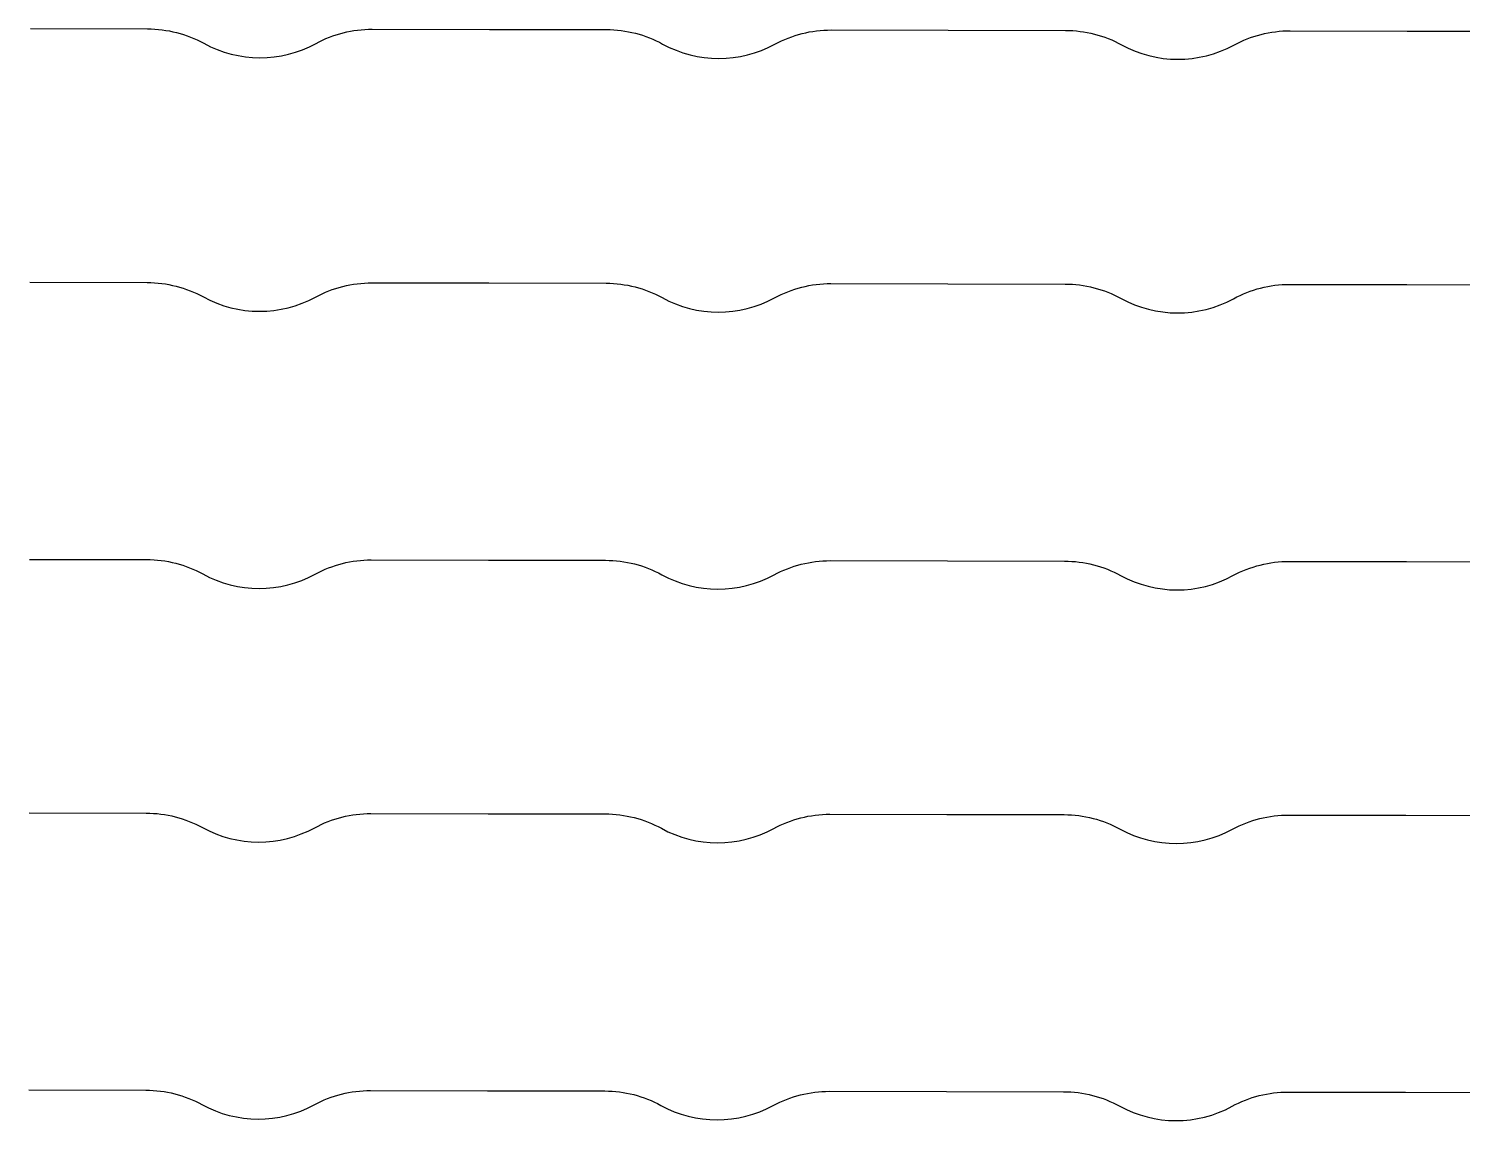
# Model space of a CAD drawing. Header units: metres. Extents: x 251 to 10050, y -7626 to 175.
# Drawn here: x 252 to 1476, y -2135 to -1202 of the extents above; entities that cross this region are included whole.
import ezdxf

# ---------------------------------------------------------------- set-up
doc = ezdxf.new("R2010")
doc.units = ezdxf.units.M
doc.layers.add('JBTOB_KO_SPO', color=2, linetype='Continuous')

msp = doc.modelspace()

# ---------------------------------------------------------------- linework, layer by layer
at = {"layer": 'JBTOB_KO_SPO', "flags": 128}
for points in [[(253.6, -1201.6), (353.6, -1201.8, -0.125655), (401.5, -1214.1, 0.255342), (497.4, -1214.2, -0.125655), (545.4, -1202.1), (645.4, -1202.3)], [(645.4, -1202.3), (745.4, -1202.4, -0.125655), (793.3, -1214.7, 0.255342), (889.2, -1214.9, -0.125655), (937.1, -1202.7), (1037.1, -1202.9)], [(1037.1, -1202.9), (1137.1, -1203.1, -0.125655), (1185.1, -1215.4, 0.255342), (1280.9, -1215.6, -0.125655), (1328.9, -1203.4), (1428.9, -1203.6)], [(1428.9, -1203.6), (1528.9, -1203.7, -0.125655), (1576.8, -1216.1, 0.255342), (1672.7, -1216.2, -0.125655), (1720.7, -1204.1), (1820.7, -1204.2)], [(253.2, -1418.2), (353.2, -1418.4, -0.125655), (401.2, -1430.7, 0.255342), (497, -1430.8, -0.125655), (545, -1418.7), (645, -1418.8)], [(645, -1418.8), (745, -1419, -0.125655), (792.9, -1431.3, 0.255342), (888.8, -1431.5, -0.125655), (936.8, -1419.3), (1036.8, -1419.5)], [(1036.8, -1419.5), (1136.8, -1419.7, -0.125655), (1184.7, -1432, 0.255342), (1280.6, -1432.2, -0.125655), (1328.5, -1420), (1428.5, -1420.2)], [(1428.5, -1420.2), (1528.5, -1420.3, -0.125655), (1576.5, -1432.6, 0.255342), (1672.4, -1432.8, -0.125655), (1720.3, -1420.6), (1820.3, -1420.8)], [(252.8, -1654.8), (352.8, -1654.9, -0.125655), (400.8, -1667.3, 0.255342), (496.7, -1667.4, -0.125655), (544.6, -1655.3), (644.6, -1655.4)], [(644.6, -1655.4), (744.6, -1655.6, -0.125655), (792.5, -1667.9, 0.255342), (888.4, -1668.1, -0.125655), (936.4, -1655.9), (1036.4, -1656.1)], [(1036.4, -1656.1), (1136.4, -1656.3, -0.125655), (1184.3, -1668.6, 0.255342), (1280.2, -1668.7, -0.125655), (1328.2, -1656.6), (1428.2, -1656.7)], [(1428.2, -1656.7), (1528.2, -1656.9, -0.125655), (1576.1, -1669.2, 0.255342), (1672, -1669.4, -0.125655), (1719.9, -1657.2), (1819.9, -1657.4)], [(252.5, -1871.4), (352.5, -1871.5, -0.125655), (400.4, -1883.9, 0.255342), (496.3, -1884, -0.125655), (544.3, -1871.9), (644.3, -1872)], [(644.3, -1872), (744.3, -1872.2, -0.125655), (792.2, -1884.5, 0.255342), (888.1, -1884.7, -0.125655), (936, -1872.5), (1036, -1872.7)], [(1036, -1872.7), (1136, -1872.8, -0.125655), (1183.9, -1885.2, 0.255342), (1279.8, -1885.3, -0.125655), (1327.8, -1873.2), (1427.8, -1873.3)], [(1427.8, -1873.3), (1527.8, -1873.5, -0.125655), (1575.7, -1885.8, 0.255342), (1671.6, -1886, -0.125655), (1719.6, -1873.8), (1819.6, -1874)], [(252.1, -2107.9), (352.1, -2108.1, -0.125655), (400, -2120.4, 0.255342), (495.9, -2120.6, -0.125655), (543.9, -2108.4), (643.9, -2108.6)], [(643.9, -2108.6), (743.9, -2108.8, -0.125655), (791.8, -2121.1, 0.255342), (887.7, -2121.3, -0.125655), (935.6, -2109.1), (1035.6, -2109.3)], [(1035.6, -2109.3), (1135.6, -2109.4, -0.125655), (1183.5, -2121.8, 0.255342), (1279.4, -2121.9, -0.125655), (1327.4, -2109.7), (1427.4, -2109.9)], [(1427.4, -2109.9), (1527.4, -2110.1, -0.125655), (1575.3, -2122.4, 0.255342), (1671.2, -2122.6, -0.125655), (1719.2, -2110.4), (1819.2, -2110.6)]]:
    msp.add_lwpolyline(points, format="xyb", dxfattribs=at)

doc.saveas('drawing.dxf')
